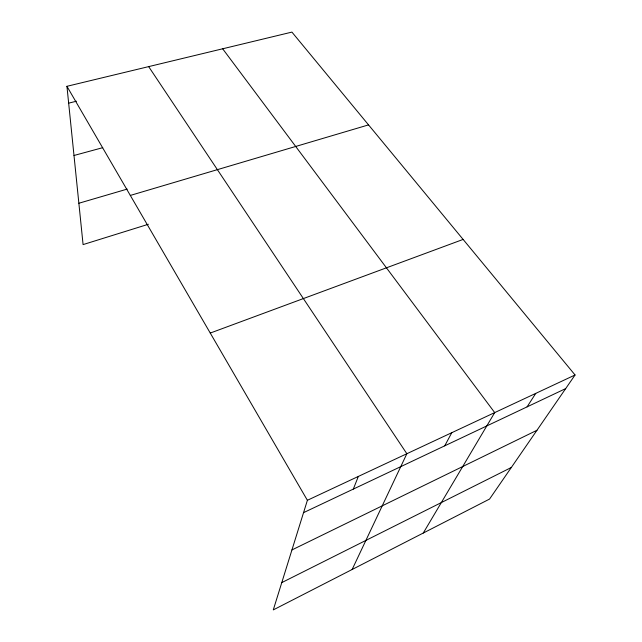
<?xml version="1.0" encoding="UTF-8"?>
<svg xmlns="http://www.w3.org/2000/svg" width="642" height="642" viewBox="0 0 642 642"><rect width="100%" height="100%" fill="white"/><g stroke="black" fill="none" stroke-linecap="round" stroke-linejoin="round"><path stroke-width="0.96" d="M66.937 86.309L307.39 500.287L273.283 609.9L489.557 499.067L575.063 374.984L291.917 32.1L66.937 86.309L83.083 244.594L148.398 224.259M353.309 489.092L358.34 476.436M352.145 569.486L406.859 453.725L148.663 66.616M444.729 445.837L451.775 432.7M423.255 533.045L494.701 412.605L222.662 48.784M527.074 406.876L535.757 393.385M281.774 582.607L511.329 467.472M291.941 549.937L536.969 430.268M303.546 512.645L565.682 388.603M307.39 500.287L575.063 374.984M210.255 333.062L463.123 239.426M130.318 195.433L368.54 124.893M78.862 203.249L127.196 189.093M73.99 155.484L102.728 147.676M68.654 103.153L76.422 101.219"/></g></svg>
